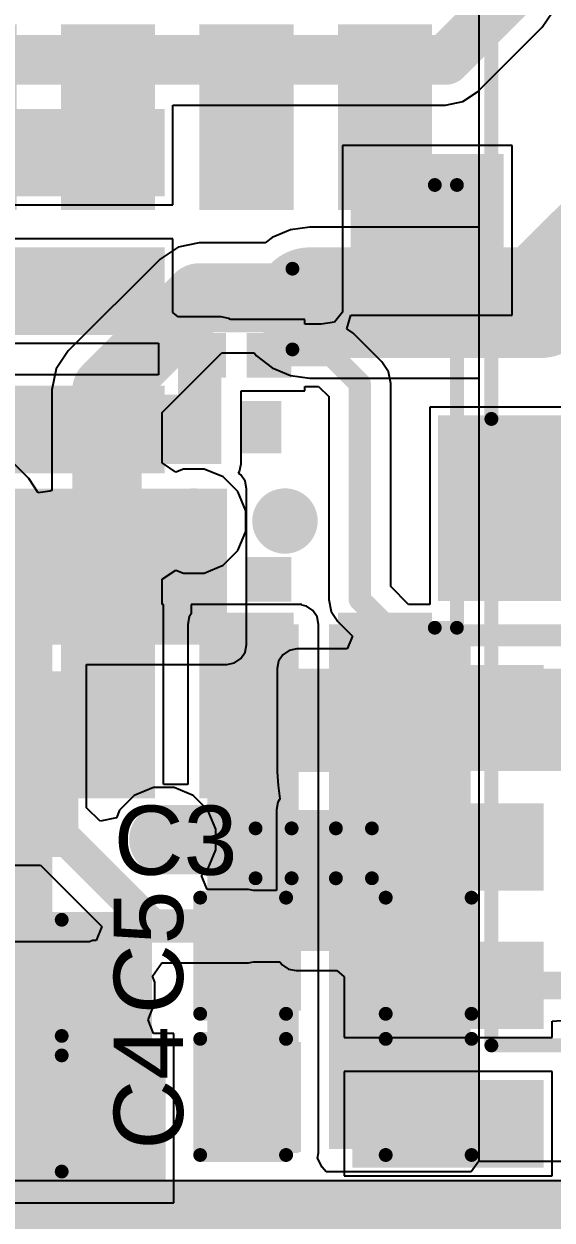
# Model space of a CAD drawing. Header units: millimetres. Extents: x -6 to 37.5, y -2.1 to 28.8.
# Drawn here: x 13.68 to 18.53, y 12.01 to 22.99 of the extents above; entities that cross this region are included whole.
import ezdxf

# ---------------------------------------------------------------- set-up
doc = ezdxf.new("R2010")
doc.units = ezdxf.units.MM
for name, color, linetype in [('BottomLayer', 5, 'Continuous'), ('BottomPaste', 16, 'Continuous'), ('BottomSolder', 6, 'Continuous'), ('TopLayer', 1, 'Continuous'), ('TopOverlay', 2, 'Continuous'), ('TopPaste', 8, 'Continuous'), ('TopSolder', 216, 'Continuous'), ('ViaHoleLayer', 16, 'Continuous')]:
    doc.layers.add(name, color=color, linetype=linetype)
doc.styles.add('Arial', font='', dxfattribs={"height": 0.2})
doc.styles.get('Arial').set_extended_font_data('Arial')

# ---------------------------------------------------------------- blocks, each defined once
blk = doc.blocks.new('CAP_0201_B_30')
at = {"layer": 'BottomLayer'}
for points in [[(-0.45, 0.15), (-0.15, 0.15), (-0.15, -0.15), (-0.45, -0.15)], [(0.15, 0.15), (0.45, 0.15), (0.45, -0.15), (0.15, -0.15)]]:
    blk.add_hatch(color=5, dxfattribs=at).paths.add_polyline_path(points)
at = {"layer": 'BottomPaste'}
for points in [[(-0.45, 0.15), (-0.15, 0.15), (-0.15, -0.15), (-0.45, -0.15)], [(0.15, 0.15), (0.45, 0.15), (0.45, -0.15), (0.15, -0.15)]]:
    blk.add_hatch(color=16, dxfattribs=at).paths.add_polyline_path(points)
at = {"layer": 'BottomSolder'}
for points in [[(-0.505, 0.205), (-0.095, 0.205), (-0.095, -0.205), (-0.505, -0.205)], [(0.095, 0.205), (0.505, 0.205), (0.505, -0.205), (0.095, -0.205)]]:
    blk.add_hatch(color=6, dxfattribs=at).paths.add_polyline_path(points)
blk = doc.blocks.new('CAP_0201_B_32')
at = {"layer": 'BottomLayer'}
for points in [[(-0.45, 0.15), (-0.15, 0.15), (-0.15, -0.15), (-0.45, -0.15)], [(0.15, 0.15), (0.45, 0.15), (0.45, -0.15), (0.15, -0.15)]]:
    blk.add_hatch(color=5, dxfattribs=at).paths.add_polyline_path(points)
at = {"layer": 'BottomPaste'}
for points in [[(-0.45, 0.15), (-0.15, 0.15), (-0.15, -0.15), (-0.45, -0.15)], [(0.15, 0.15), (0.45, 0.15), (0.45, -0.15), (0.15, -0.15)]]:
    blk.add_hatch(color=16, dxfattribs=at).paths.add_polyline_path(points)
at = {"layer": 'BottomSolder'}
for points in [[(-0.505, 0.205), (-0.095, 0.205), (-0.095, -0.205), (-0.505, -0.205)], [(0.095, 0.205), (0.505, 0.205), (0.505, -0.205), (0.095, -0.205)]]:
    blk.add_hatch(color=6, dxfattribs=at).paths.add_polyline_path(points)
blk = doc.blocks.new('CAP_0201_45')
at = {"layer": 'TopLayer'}
for points in [[(-0.45, 0.15), (-0.15, 0.15), (-0.15, -0.15), (-0.45, -0.15)], [(0.15, 0.15), (0.45, 0.15), (0.45, -0.15), (0.15, -0.15)]]:
    blk.add_hatch(color=1, dxfattribs=at).paths.add_polyline_path(points)
at = {"layer": 'TopPaste'}
for points in [[(-0.45, 0.15), (-0.15, 0.15), (-0.15, -0.15), (-0.45, -0.15)], [(0.15, 0.15), (0.45, 0.15), (0.45, -0.15), (0.15, -0.15)]]:
    blk.add_hatch(color=8, dxfattribs=at).paths.add_polyline_path(points)
at = {"layer": 'TopSolder'}
for points in [[(-0.505, 0.205), (-0.095, 0.205), (-0.095, -0.205), (-0.505, -0.205)], [(0.095, 0.205), (0.505, 0.205), (0.505, -0.205), (0.095, -0.205)]]:
    blk.add_hatch(color=216, dxfattribs=at).paths.add_polyline_path(points)
at = {"layer": 'TopOverlay', "const_width": 0.127}
for points in [[(-0.203, 0.229), (-0.533, 0.229)], [(-0.533, 0.229), (-0.533, -0.229)], [(0.533, 0.229), (0.203, 0.229)], [(0.533, 0.229), (0.533, -0.229)], [(-0.203, -0.229), (-0.533, -0.229)], [(0.533, -0.229), (0.203, -0.229)]]:
    blk.add_lwpolyline(points, dxfattribs=at)
at = {"layer": 'TopOverlay', "const_width": 0.0635}
for points in [[(-0.565, 0.229, 1), (-0.502, 0.229, 1)], [(-0.565, 0.229, 1), (-0.502, 0.229, 1)], [(-0.235, 0.229, 1), (-0.171, 0.229, 1)], [(0.171, 0.229, 1), (0.235, 0.229, 1)], [(0.502, 0.229, 1), (0.565, 0.229, 1)], [(0.502, 0.229, 1), (0.565, 0.229, 1)], [(-0.565, -0.229, 1), (-0.502, -0.229, 1)], [(-0.565, -0.229, 1), (-0.502, -0.229, 1)], [(-0.235, -0.229, 1), (-0.171, -0.229, 1)], [(0.171, -0.229, 1), (0.235, -0.229, 1)], [(0.502, -0.229, 1), (0.565, -0.229, 1)], [(0.502, -0.229, 1), (0.565, -0.229, 1)]]:
    blk.add_lwpolyline(points, format="xyb", close=True, dxfattribs=at)
blk = doc.blocks.new('SOIC_8_0_154___3_90___W______B_46')
at = {"layer": 'BottomLayer'}
for points in [[(-1.925, 2.205), (-1.925, 1.605), (-3.475, 1.605), (-3.475, 2.205)], [(3.475, 2.205), (3.475, 1.605), (1.925, 1.605), (1.925, 2.205)], [(-1.925, 0.935), (-1.925, 0.335), (-3.475, 0.335), (-3.475, 0.935)], [(3.475, 0.935), (3.475, 0.335), (1.925, 0.335), (1.925, 0.935)], [(-1.925, -0.335), (-1.925, -0.935), (-3.475, -0.935), (-3.475, -0.335)], [(3.475, -0.335), (3.475, -0.935), (1.925, -0.935), (1.925, -0.335)], [(-1.925, -1.605), (-1.925, -2.205), (-3.475, -2.205), (-3.475, -1.605)], [(3.475, -1.605), (3.475, -2.205), (1.925, -2.205), (1.925, -1.605)]]:
    blk.add_hatch(color=5, dxfattribs=at).paths.add_polyline_path(points)
at = {"layer": 'BottomPaste'}
for points in [[(-1.925, 2.205), (-1.925, 1.605), (-3.475, 1.605), (-3.475, 2.205)], [(3.475, 2.205), (3.475, 1.605), (1.925, 1.605), (1.925, 2.205)], [(-1.925, 0.935), (-1.925, 0.335), (-3.475, 0.335), (-3.475, 0.935)], [(3.475, 0.935), (3.475, 0.335), (1.925, 0.335), (1.925, 0.935)], [(-1.925, -0.335), (-1.925, -0.935), (-3.475, -0.935), (-3.475, -0.335)], [(3.475, -0.335), (3.475, -0.935), (1.925, -0.935), (1.925, -0.335)], [(-1.925, -1.605), (-1.925, -2.205), (-3.475, -2.205), (-3.475, -1.605)], [(3.475, -1.605), (3.475, -2.205), (1.925, -2.205), (1.925, -1.605)]]:
    blk.add_hatch(color=16, dxfattribs=at).paths.add_polyline_path(points)
at = {"layer": 'BottomSolder'}
for points in [[(-1.823, 2.307), (-1.823, 1.503), (-3.577, 1.503), (-3.577, 2.307)], [(3.577, 2.307), (3.577, 1.503), (1.823, 1.503), (1.823, 2.307)], [(-1.823, 1.037), (-1.823, 0.233), (-3.577, 0.233), (-3.577, 1.037)], [(3.577, 1.037), (3.577, 0.233), (1.823, 0.233), (1.823, 1.037)], [(-1.823, -0.233), (-1.823, -1.037), (-3.577, -1.037), (-3.577, -0.233)], [(3.577, -0.233), (3.577, -1.037), (1.823, -1.037), (1.823, -0.233)], [(-1.823, -1.503), (-1.823, -2.307), (-3.577, -2.307), (-3.577, -1.503)], [(3.577, -1.503), (3.577, -2.307), (1.823, -2.307), (1.823, -1.503)]]:
    blk.add_hatch(color=6, dxfattribs=at).paths.add_polyline_path(points)
blk = doc.blocks.new('SOIC_8_0_154___3_90___W______B_47')
at = {"layer": 'BottomLayer'}
for points in [[(-1.925, 2.205), (-1.925, 1.605), (-3.475, 1.605), (-3.475, 2.205)], [(3.475, 2.205), (3.475, 1.605), (1.925, 1.605), (1.925, 2.205)], [(-1.925, 0.935), (-1.925, 0.335), (-3.475, 0.335), (-3.475, 0.935)], [(3.475, 0.935), (3.475, 0.335), (1.925, 0.335), (1.925, 0.935)], [(-1.925, -0.335), (-1.925, -0.935), (-3.475, -0.935), (-3.475, -0.335)], [(3.475, -0.335), (3.475, -0.935), (1.925, -0.935), (1.925, -0.335)], [(-1.925, -1.605), (-1.925, -2.205), (-3.475, -2.205), (-3.475, -1.605)], [(3.475, -1.605), (3.475, -2.205), (1.925, -2.205), (1.925, -1.605)]]:
    blk.add_hatch(color=5, dxfattribs=at).paths.add_polyline_path(points)
at = {"layer": 'BottomPaste'}
for points in [[(-1.925, 2.205), (-1.925, 1.605), (-3.475, 1.605), (-3.475, 2.205)], [(3.475, 2.205), (3.475, 1.605), (1.925, 1.605), (1.925, 2.205)], [(-1.925, 0.935), (-1.925, 0.335), (-3.475, 0.335), (-3.475, 0.935)], [(3.475, 0.935), (3.475, 0.335), (1.925, 0.335), (1.925, 0.935)], [(-1.925, -0.335), (-1.925, -0.935), (-3.475, -0.935), (-3.475, -0.335)], [(3.475, -0.335), (3.475, -0.935), (1.925, -0.935), (1.925, -0.335)], [(-1.925, -1.605), (-1.925, -2.205), (-3.475, -2.205), (-3.475, -1.605)], [(3.475, -1.605), (3.475, -2.205), (1.925, -2.205), (1.925, -1.605)]]:
    blk.add_hatch(color=16, dxfattribs=at).paths.add_polyline_path(points)
at = {"layer": 'BottomSolder'}
for points in [[(-1.823, 2.307), (-1.823, 1.503), (-3.577, 1.503), (-3.577, 2.307)], [(3.577, 2.307), (3.577, 1.503), (1.823, 1.503), (1.823, 2.307)], [(-1.823, 1.037), (-1.823, 0.233), (-3.577, 0.233), (-3.577, 1.037)], [(3.577, 1.037), (3.577, 0.233), (1.823, 0.233), (1.823, 1.037)], [(-1.823, -0.233), (-1.823, -1.037), (-3.577, -1.037), (-3.577, -0.233)], [(3.577, -0.233), (3.577, -1.037), (1.823, -1.037), (1.823, -0.233)], [(-1.823, -1.503), (-1.823, -2.307), (-3.577, -2.307), (-3.577, -1.503)], [(3.577, -1.503), (3.577, -2.307), (1.823, -2.307), (1.823, -1.503)]]:
    blk.add_hatch(color=6, dxfattribs=at).paths.add_polyline_path(points)
blk = doc.blocks.new('SOP_8L_50')
at = {"layer": 'TopLayer'}
for points in [[(-3.45, 2.235), (-1.95, 2.235), (-1.95, 1.575), (-3.45, 1.575)], [(1.95, 2.235), (3.45, 2.235), (3.45, 1.575), (1.95, 1.575)], [(-3.45, 0.965), (-1.95, 0.965), (-1.95, 0.305), (-3.45, 0.305)], [(1.95, 0.965), (3.45, 0.965), (3.45, 0.305), (1.95, 0.305)], [(-3.45, -0.305), (-1.95, -0.305), (-1.95, -0.965), (-3.45, -0.965)], [(1.95, -0.305), (3.45, -0.305), (3.45, -0.965), (1.95, -0.965)], [(-3.45, -1.575), (-1.95, -1.575), (-1.95, -2.235), (-3.45, -2.235)], [(1.95, -1.575), (3.45, -1.575), (3.45, -2.235), (1.95, -2.235)]]:
    blk.add_hatch(color=1, dxfattribs=at).paths.add_polyline_path(points)
at = {"layer": 'TopOverlay'}
blk.add_hatch(color=2, dxfattribs=at).paths.add_polyline_path([(-1.856, 1.575), (-1.576, 1.575), (-1.576, 2.235), (-1.856, 2.235)])
at = {"layer": 'TopPaste'}
for points in [[(-3.45, 2.235), (-1.95, 2.235), (-1.95, 1.575), (-3.45, 1.575)], [(1.95, 2.235), (3.45, 2.235), (3.45, 1.575), (1.95, 1.575)], [(-3.45, 0.965), (-1.95, 0.965), (-1.95, 0.305), (-3.45, 0.305)], [(1.95, 0.965), (3.45, 0.965), (3.45, 0.305), (1.95, 0.305)], [(-3.45, -0.305), (-1.95, -0.305), (-1.95, -0.965), (-3.45, -0.965)], [(1.95, -0.305), (3.45, -0.305), (3.45, -0.965), (1.95, -0.965)], [(-3.45, -1.575), (-1.95, -1.575), (-1.95, -2.235), (-3.45, -2.235)], [(1.95, -1.575), (3.45, -1.575), (3.45, -2.235), (1.95, -2.235)]]:
    blk.add_hatch(color=8, dxfattribs=at).paths.add_polyline_path(points)
at = {"layer": 'TopSolder'}
for points in [[(-3.552, 2.337), (-1.848, 2.337), (-1.848, 1.473), (-3.552, 1.473)], [(1.848, 2.337), (3.552, 2.337), (3.552, 1.473), (1.848, 1.473)], [(-3.552, 1.067), (-1.848, 1.067), (-1.848, 0.203), (-3.552, 0.203)], [(1.848, 1.067), (3.552, 1.067), (3.552, 0.203), (1.848, 0.203)], [(-3.552, -0.203), (-1.848, -0.203), (-1.848, -1.067), (-3.552, -1.067)], [(1.848, -0.203), (3.552, -0.203), (3.552, -1.067), (1.848, -1.067)], [(-3.552, -1.473), (-1.848, -1.473), (-1.848, -2.337), (-3.552, -2.337)], [(1.848, -1.473), (3.552, -1.473), (3.552, -2.337), (1.848, -2.337)]]:
    blk.add_hatch(color=216, dxfattribs=at).paths.add_polyline_path(points)
at = {"layer": 'TopOverlay', "const_width": 0.127}
for points in [[(-1.986, 2.565), (-1.986, 2.362)], [(-1.986, 2.565), (2.078, 2.565)], [(2.078, 2.565), (2.078, 2.362)], [(-3.824, 2.095), (-3.824, 1.841)], [(-3.824, 2.095), (-3.697, 1.968)], [(-3.697, 1.968), (-3.824, 1.841)], [(-1.986, -2.362), (-1.986, -2.565)], [(2.078, -2.362), (2.078, -2.565)], [(-1.986, -2.565), (2.078, -2.565)]]:
    blk.add_lwpolyline(points, dxfattribs=at)
at = {"layer": 'TopOverlay', "const_width": 0.0635}
for points in [[(-2.017, 2.565, 1), (-1.954, 2.565, 1)], [(-2.017, 2.565, 1), (-1.954, 2.565, 1)], [(2.047, 2.565, 1), (2.11, 2.565, 1)], [(2.047, 2.565, 1), (2.11, 2.565, 1)], [(-2.017, 2.362, 1), (-1.954, 2.362, 1)], [(2.047, 2.362, 1), (2.11, 2.362, 1)], [(-3.855, 2.095, 1), (-3.792, 2.095, 1)], [(-3.855, 2.095, 1), (-3.792, 2.095, 1)], [(-3.728, 1.968, 1), (-3.665, 1.968, 1)], [(-3.728, 1.968, 1), (-3.665, 1.968, 1)], [(-3.855, 1.841, 1), (-3.792, 1.841, 1)], [(-3.855, 1.841, 1), (-3.792, 1.841, 1)], [(-2.017, -2.362, 1), (-1.954, -2.362, 1)], [(2.047, -2.362, 1), (2.11, -2.362, 1)], [(-2.017, -2.565, 1), (-1.954, -2.565, 1)], [(-2.017, -2.565, 1), (-1.954, -2.565, 1)], [(2.047, -2.565, 1), (2.11, -2.565, 1)], [(2.047, -2.565, 1), (2.11, -2.565, 1)]]:
    blk.add_lwpolyline(points, format="xyb", close=True, dxfattribs=at)
blk = doc.blocks.new('R___0201_B_55')
at = {"layer": 'BottomLayer'}
for points in [[(-0.41, 0.185), (-0.14, 0.185), (-0.14, -0.185), (-0.41, -0.185)], [(0.14, 0.185), (0.41, 0.185), (0.41, -0.185), (0.14, -0.185)]]:
    blk.add_hatch(color=5, dxfattribs=at).paths.add_polyline_path(points)
at = {"layer": 'BottomPaste'}
for points in [[(-0.41, 0.185), (-0.14, 0.185), (-0.14, -0.185), (-0.41, -0.185)], [(0.14, 0.185), (0.41, 0.185), (0.41, -0.185), (0.14, -0.185)]]:
    blk.add_hatch(color=16, dxfattribs=at).paths.add_polyline_path(points)
at = {"layer": 'BottomSolder'}
for points in [[(-0.465, 0.24), (-0.085, 0.24), (-0.085, -0.24), (-0.465, -0.24)], [(0.085, 0.24), (0.465, 0.24), (0.465, -0.24), (0.085, -0.24)]]:
    blk.add_hatch(color=6, dxfattribs=at).paths.add_polyline_path(points)
blk = doc.blocks.new('TC33X_2_104E__B_59')
at = {"layer": 'BottomLayer'}
for points in [[(-0.6, 0.6), (0.6, 0.6), (0.6, -0.6), (-0.6, -0.6)], [(1.4, 0.6), (2.6, 0.6), (2.6, -0.6), (1.4, -0.6)], [(0.2, -1.8), (1.8, -1.8), (1.8, -3.3), (0.2, -3.3)]]:
    blk.add_hatch(color=5, dxfattribs=at).paths.add_polyline_path(points)
at = {"layer": 'BottomPaste'}
for points in [[(-0.6, 0.6), (0.6, 0.6), (0.6, -0.6), (-0.6, -0.6)], [(1.4, 0.6), (2.6, 0.6), (2.6, -0.6), (1.4, -0.6)], [(0.2, -1.8), (1.8, -1.8), (1.8, -3.3), (0.2, -3.3)]]:
    blk.add_hatch(color=16, dxfattribs=at).paths.add_polyline_path(points)
at = {"layer": 'BottomSolder'}
for points in [[(-0.702, 0.702), (0.702, 0.702), (0.702, -0.702), (-0.702, -0.702)], [(1.298, 0.702), (2.702, 0.702), (2.702, -0.702), (1.298, -0.702)], [(0.098, -1.698), (1.902, -1.698), (1.902, -3.402), (0.098, -3.402)]]:
    blk.add_hatch(color=6, dxfattribs=at).paths.add_polyline_path(points)
blk = doc.blocks.new('R___0201_B_60')
at = {"layer": 'BottomLayer'}
for points in [[(-0.41, 0.185), (-0.14, 0.185), (-0.14, -0.185), (-0.41, -0.185)], [(0.14, 0.185), (0.41, 0.185), (0.41, -0.185), (0.14, -0.185)]]:
    blk.add_hatch(color=5, dxfattribs=at).paths.add_polyline_path(points)
at = {"layer": 'BottomPaste'}
for points in [[(-0.41, 0.185), (-0.14, 0.185), (-0.14, -0.185), (-0.41, -0.185)], [(0.14, 0.185), (0.41, 0.185), (0.41, -0.185), (0.14, -0.185)]]:
    blk.add_hatch(color=16, dxfattribs=at).paths.add_polyline_path(points)
at = {"layer": 'BottomSolder'}
for points in [[(-0.465, 0.24), (-0.085, 0.24), (-0.085, -0.24), (-0.465, -0.24)], [(0.085, 0.24), (0.465, 0.24), (0.465, -0.24), (0.085, -0.24)]]:
    blk.add_hatch(color=6, dxfattribs=at).paths.add_polyline_path(points)
blk = doc.blocks.new('TC33X_2_103E__B_65')
at = {"layer": 'BottomLayer'}
for points in [[(-1.6, 2.225), (-0.4, 2.225), (-0.4, 1.025), (-1.6, 1.025)], [(0.4, 2.225), (1.6, 2.225), (1.6, 1.025), (0.4, 1.025)], [(-0.8, -0.875), (0.8, -0.875), (0.8, -2.375), (-0.8, -2.375)]]:
    blk.add_hatch(color=5, dxfattribs=at).paths.add_polyline_path(points)
at = {"layer": 'BottomPaste'}
for points in [[(-1.6, 2.225), (-0.4, 2.225), (-0.4, 1.025), (-1.6, 1.025)], [(0.4, 2.225), (1.6, 2.225), (1.6, 1.025), (0.4, 1.025)], [(-0.8, -0.875), (0.8, -0.875), (0.8, -2.375), (-0.8, -2.375)]]:
    blk.add_hatch(color=16, dxfattribs=at).paths.add_polyline_path(points)
at = {"layer": 'BottomSolder'}
for points in [[(-1.702, 2.327), (-0.298, 2.327), (-0.298, 0.923), (-1.702, 0.923)], [(0.298, 2.327), (1.702, 2.327), (1.702, 0.923), (0.298, 0.923)], [(-0.902, -0.773), (0.902, -0.773), (0.902, -2.477), (-0.902, -2.477)]]:
    blk.add_hatch(color=6, dxfattribs=at).paths.add_polyline_path(points)
blk = doc.blocks.new('SDR1307A_101K_75')
at = {"layer": 'TopLayer'}
blk.add_hatch(color=1, dxfattribs=at).paths.add_polyline_path([(2.25, 7), (7, 7), (7, -7), (2.25, -7)])
at = {"layer": 'TopPaste'}
blk.add_hatch(color=8, dxfattribs=at).paths.add_polyline_path([(2.25, 7), (7, 7), (7, -7), (2.25, -7)])
at = {"layer": 'TopSolder'}
blk.add_hatch(color=216, dxfattribs=at).paths.add_polyline_path([(2.148, 7.102), (7.102, 7.102), (7.102, -7.102), (2.148, -7.102)])
blk = doc.blocks.new('SMMS1050_470M_76')
at = {"layer": 'TopOverlay', "const_width": 0.127}
for points in [[(5.75, -5), (5.75, -2.21)], [(0, -5), (-5.75, -5)], [(5.75, -5), (0, -5)]]:
    blk.add_lwpolyline(points, dxfattribs=at)
at = {"layer": 'TopOverlay', "const_width": 0.0635}
for points in [[(-0.032, -5, 1), (0.032, -5, 1)], [(-0.032, -5, 1), (0.032, -5, 1)], [(5.718, -5, 1), (5.782, -5, 1)], [(5.718, -5, 1), (5.782, -5, 1)]]:
    blk.add_lwpolyline(points, format="xyb", close=True, dxfattribs=at)
blk = doc.blocks.new('CAP_0201_B_80')
at = {"layer": 'BottomLayer'}
for points in [[(-0.45, 0.15), (-0.15, 0.15), (-0.15, -0.15), (-0.45, -0.15)], [(0.15, 0.15), (0.45, 0.15), (0.45, -0.15), (0.15, -0.15)]]:
    blk.add_hatch(color=5, dxfattribs=at).paths.add_polyline_path(points)
at = {"layer": 'BottomPaste'}
for points in [[(-0.45, 0.15), (-0.15, 0.15), (-0.15, -0.15), (-0.45, -0.15)], [(0.15, 0.15), (0.45, 0.15), (0.45, -0.15), (0.15, -0.15)]]:
    blk.add_hatch(color=16, dxfattribs=at).paths.add_polyline_path(points)
at = {"layer": 'BottomSolder'}
for points in [[(-0.505, 0.205), (-0.095, 0.205), (-0.095, -0.205), (-0.505, -0.205)], [(0.095, 0.205), (0.505, 0.205), (0.505, -0.205), (0.095, -0.205)]]:
    blk.add_hatch(color=6, dxfattribs=at).paths.add_polyline_path(points)
blk = doc.blocks.new('CAP_0201_B_83')
at = {"layer": 'BottomLayer'}
for points in [[(-0.45, 0.15), (-0.15, 0.15), (-0.15, -0.15), (-0.45, -0.15)], [(0.15, 0.15), (0.45, 0.15), (0.45, -0.15), (0.15, -0.15)]]:
    blk.add_hatch(color=5, dxfattribs=at).paths.add_polyline_path(points)
at = {"layer": 'BottomPaste'}
for points in [[(-0.45, 0.15), (-0.15, 0.15), (-0.15, -0.15), (-0.45, -0.15)], [(0.15, 0.15), (0.45, 0.15), (0.45, -0.15), (0.15, -0.15)]]:
    blk.add_hatch(color=16, dxfattribs=at).paths.add_polyline_path(points)
at = {"layer": 'BottomSolder'}
for points in [[(-0.505, 0.205), (-0.095, 0.205), (-0.095, -0.205), (-0.505, -0.205)], [(0.095, 0.205), (0.505, 0.205), (0.505, -0.205), (0.095, -0.205)]]:
    blk.add_hatch(color=6, dxfattribs=at).paths.add_polyline_path(points)
blk = doc.blocks.new('C___0603_103')
at = {"layer": 'TopLayer'}
for points in [[(-0.381, 0.444), (-0.381, -0.445), (-1.143, -0.445), (-1.143, 0.444)], [(1.143, 0.444), (1.143, -0.445), (0.381, -0.445), (0.381, 0.444)]]:
    blk.add_hatch(color=1, dxfattribs=at).paths.add_polyline_path(points)
at = {"layer": 'TopPaste'}
for points in [[(-0.381, 0.444), (-0.381, -0.445), (-1.143, -0.445), (-1.143, 0.444)], [(1.143, 0.444), (1.143, -0.445), (0.381, -0.445), (0.381, 0.444)]]:
    blk.add_hatch(color=8, dxfattribs=at).paths.add_polyline_path(points)
at = {"layer": 'TopSolder'}
for points in [[(-0.321, 0.504), (-0.321, -0.505), (-1.203, -0.505), (-1.203, 0.504)], [(1.203, 0.504), (1.203, -0.505), (0.321, -0.505), (0.321, 0.504)]]:
    blk.add_hatch(color=216, dxfattribs=at).paths.add_polyline_path(points)
at = {"layer": 'TopOverlay', "const_width": 0.127}
for points in [[(-1.245, 0.533), (-0.457, 0.533)], [(-1.245, -0.533), (-1.245, 0.533)], [(0.457, 0.533), (1.245, 0.533)], [(1.245, -0.533), (1.245, 0.533)], [(-1.245, -0.533), (-0.457, -0.533)], [(0.457, -0.533), (1.245, -0.533)]]:
    blk.add_lwpolyline(points, dxfattribs=at)
at = {"layer": 'TopOverlay', "const_width": 0.0635}
for points in [[(-1.276, 0.533, 1), (-1.213, 0.533, 1)], [(-1.276, 0.533, 1), (-1.213, 0.533, 1)], [(-0.489, 0.533, 1), (-0.425, 0.533, 1)], [(0.425, 0.533, 1), (0.489, 0.533, 1)], [(1.213, 0.533, 1), (1.276, 0.533, 1)], [(1.213, 0.533, 1), (1.276, 0.533, 1)], [(-1.276, -0.533, 1), (-1.213, -0.533, 1)], [(-1.276, -0.533, 1), (-1.213, -0.533, 1)], [(-0.489, -0.533, 1), (-0.425, -0.533, 1)], [(0.425, -0.533, 1), (0.489, -0.533, 1)], [(1.213, -0.533, 1), (1.276, -0.533, 1)], [(1.213, -0.533, 1), (1.276, -0.533, 1)]]:
    blk.add_lwpolyline(points, format="xyb", close=True, dxfattribs=at)
blk = doc.blocks.new('C___0603_104')
at = {"layer": 'TopLayer'}
for points in [[(-0.381, 0.444), (-0.381, -0.445), (-1.143, -0.445), (-1.143, 0.444)], [(1.143, 0.444), (1.143, -0.445), (0.381, -0.445), (0.381, 0.444)]]:
    blk.add_hatch(color=1, dxfattribs=at).paths.add_polyline_path(points)
at = {"layer": 'TopPaste'}
for points in [[(-0.381, 0.444), (-0.381, -0.445), (-1.143, -0.445), (-1.143, 0.444)], [(1.143, 0.444), (1.143, -0.445), (0.381, -0.445), (0.381, 0.444)]]:
    blk.add_hatch(color=8, dxfattribs=at).paths.add_polyline_path(points)
at = {"layer": 'TopSolder'}
for points in [[(-0.321, 0.504), (-0.321, -0.505), (-1.203, -0.505), (-1.203, 0.504)], [(1.203, 0.504), (1.203, -0.505), (0.321, -0.505), (0.321, 0.504)]]:
    blk.add_hatch(color=216, dxfattribs=at).paths.add_polyline_path(points)
at = {"layer": 'TopOverlay', "const_width": 0.127}
for points in [[(-1.245, 0.533), (-0.457, 0.533)], [(-1.245, -0.533), (-1.245, 0.533)], [(0.457, 0.533), (1.245, 0.533)], [(1.245, -0.533), (1.245, 0.533)], [(-1.245, -0.533), (-0.457, -0.533)], [(0.457, -0.533), (1.245, -0.533)]]:
    blk.add_lwpolyline(points, dxfattribs=at)
at = {"layer": 'TopOverlay', "const_width": 0.0635}
for points in [[(-1.276, 0.533, 1), (-1.213, 0.533, 1)], [(-1.276, 0.533, 1), (-1.213, 0.533, 1)], [(-0.489, 0.533, 1), (-0.425, 0.533, 1)], [(0.425, 0.533, 1), (0.489, 0.533, 1)], [(1.213, 0.533, 1), (1.276, 0.533, 1)], [(1.213, 0.533, 1), (1.276, 0.533, 1)], [(-1.276, -0.533, 1), (-1.213, -0.533, 1)], [(-1.276, -0.533, 1), (-1.213, -0.533, 1)], [(-0.489, -0.533, 1), (-0.425, -0.533, 1)], [(0.425, -0.533, 1), (0.489, -0.533, 1)], [(1.213, -0.533, 1), (1.276, -0.533, 1)], [(1.213, -0.533, 1), (1.276, -0.533, 1)]]:
    blk.add_lwpolyline(points, format="xyb", close=True, dxfattribs=at)
blk = doc.blocks.new('C___0603_105')
at = {"layer": 'TopLayer'}
for points in [[(-0.381, 0.445), (-0.381, -0.444), (-1.143, -0.444), (-1.143, 0.445)], [(1.143, 0.445), (1.143, -0.444), (0.381, -0.444), (0.381, 0.445)]]:
    blk.add_hatch(color=1, dxfattribs=at).paths.add_polyline_path(points)
at = {"layer": 'TopPaste'}
for points in [[(-0.381, 0.445), (-0.381, -0.444), (-1.143, -0.444), (-1.143, 0.445)], [(1.143, 0.445), (1.143, -0.444), (0.381, -0.444), (0.381, 0.445)]]:
    blk.add_hatch(color=8, dxfattribs=at).paths.add_polyline_path(points)
at = {"layer": 'TopSolder'}
for points in [[(-0.321, 0.505), (-0.321, -0.504), (-1.203, -0.504), (-1.203, 0.505)], [(1.203, 0.505), (1.203, -0.504), (0.321, -0.504), (0.321, 0.505)]]:
    blk.add_hatch(color=216, dxfattribs=at).paths.add_polyline_path(points)
at = {"layer": 'TopOverlay', "const_width": 0.127}
for points in [[(-1.245, 0.533), (-1.245, -0.533)], [(-0.457, 0.533), (-1.245, 0.533)], [(1.245, 0.533), (0.457, 0.533)], [(1.245, 0.533), (1.245, -0.533)], [(-0.457, -0.533), (-1.245, -0.533)], [(1.245, -0.533), (0.457, -0.533)]]:
    blk.add_lwpolyline(points, dxfattribs=at)
at = {"layer": 'TopOverlay', "const_width": 0.0635}
for points in [[(-1.276, 0.533, 1), (-1.213, 0.533, 1)], [(-1.276, 0.533, 1), (-1.213, 0.533, 1)], [(-0.489, 0.533, 1), (-0.425, 0.533, 1)], [(0.425, 0.533, 1), (0.489, 0.533, 1)], [(1.213, 0.533, 1), (1.276, 0.533, 1)], [(1.213, 0.533, 1), (1.276, 0.533, 1)], [(-1.276, -0.533, 1), (-1.213, -0.533, 1)], [(-1.276, -0.533, 1), (-1.213, -0.533, 1)], [(-0.489, -0.533, 1), (-0.425, -0.533, 1)], [(0.425, -0.533, 1), (0.489, -0.533, 1)], [(1.213, -0.533, 1), (1.276, -0.533, 1)], [(1.213, -0.533, 1), (1.276, -0.533, 1)]]:
    blk.add_lwpolyline(points, format="xyb", close=True, dxfattribs=at)
blk = doc.blocks.new('C___0603_106')
at = {"layer": 'TopLayer'}
for points in [[(-0.381, 0.445), (-0.381, -0.444), (-1.143, -0.444), (-1.143, 0.445)], [(1.143, 0.445), (1.143, -0.444), (0.381, -0.444), (0.381, 0.445)]]:
    blk.add_hatch(color=1, dxfattribs=at).paths.add_polyline_path(points)
at = {"layer": 'TopPaste'}
for points in [[(-0.381, 0.445), (-0.381, -0.444), (-1.143, -0.444), (-1.143, 0.445)], [(1.143, 0.445), (1.143, -0.444), (0.381, -0.444), (0.381, 0.445)]]:
    blk.add_hatch(color=8, dxfattribs=at).paths.add_polyline_path(points)
at = {"layer": 'TopSolder'}
for points in [[(-0.321, 0.505), (-0.321, -0.504), (-1.203, -0.504), (-1.203, 0.505)], [(1.203, 0.505), (1.203, -0.504), (0.321, -0.504), (0.321, 0.505)]]:
    blk.add_hatch(color=216, dxfattribs=at).paths.add_polyline_path(points)
at = {"layer": 'TopOverlay', "const_width": 0.127}
for points in [[(-1.245, 0.533), (-1.245, -0.533)], [(-0.457, 0.533), (-1.245, 0.533)], [(1.245, 0.533), (0.457, 0.533)], [(1.245, 0.533), (1.245, -0.533)], [(-0.457, -0.533), (-1.245, -0.533)], [(1.245, -0.533), (0.457, -0.533)]]:
    blk.add_lwpolyline(points, dxfattribs=at)
at = {"layer": 'TopOverlay', "const_width": 0.0635}
for points in [[(-1.276, 0.533, 1), (-1.213, 0.533, 1)], [(-1.276, 0.533, 1), (-1.213, 0.533, 1)], [(-0.489, 0.533, 1), (-0.425, 0.533, 1)], [(0.425, 0.533, 1), (0.489, 0.533, 1)], [(1.213, 0.533, 1), (1.276, 0.533, 1)], [(1.213, 0.533, 1), (1.276, 0.533, 1)], [(-1.276, -0.533, 1), (-1.213, -0.533, 1)], [(-1.276, -0.533, 1), (-1.213, -0.533, 1)], [(-0.489, -0.533, 1), (-0.425, -0.533, 1)], [(0.425, -0.533, 1), (0.489, -0.533, 1)], [(1.213, -0.533, 1), (1.276, -0.533, 1)], [(1.213, -0.533, 1), (1.276, -0.533, 1)]]:
    blk.add_lwpolyline(points, format="xyb", close=True, dxfattribs=at)

msp = doc.modelspace()

# ---------------------------------------------------------------- hatches: boundary and pattern name
at = {"layer": 'BottomLayer'}
for points in [[(15.098, 18.948), (15.494, 18.948), (15.494, 20.117), (15.098, 20.117)], [(13.31, 18.948), (15.494, 18.948), (15.494, 19.583), (13.31, 19.583)], [(15.545, 18.72), (13.183, 18.72), (13.183, 17.289), (15.545, 17.289)], [(16.188, 16.129), (19.479, 16.129), (19.479, 17.069), (16.188, 17.069)], [(16.18, 14.478), (16.553, 14.478), (16.553, 15.773), (16.18, 15.773)], [(16.205, 15.113), (18.364, 15.113), (18.364, 15.773), (16.205, 15.773)]]:
    msp.add_hatch(color=5, dxfattribs=at).paths.add_polyline_path(points)
h = msp.add_hatch(color=5, dxfattribs=at)
edge = h.paths.add_edge_path()
edge.add_arc((15.242, 18.424), 0.3, 0, 360)
h = msp.add_hatch(color=5, dxfattribs=at)
edge = h.paths.add_edge_path()
edge.add_arc((16.078, 18.424), 0.3, 0, 360)
h = msp.add_hatch(color=5, dxfattribs=at)
edge = h.paths.add_edge_path()
edge.add_arc((14.967, 15.5), 0.3, 0, 360)
h = msp.add_hatch(color=5, dxfattribs=at)
edge = h.paths.add_edge_path()
edge.add_arc((14.407, 14.096), 0.3, 0, 360)
at = {"layer": 'TopLayer'}
h = msp.add_hatch(color=1, dxfattribs=at)
edge = h.paths.add_edge_path()
edge.add_arc((15.242, 18.424), 0.3, 0, 360)
h = msp.add_hatch(color=1, dxfattribs=at)
edge = h.paths.add_edge_path()
edge.add_arc((16.078, 18.424), 0.3, 0, 360)
for points in [[(12.852, 12.192), (13.945, 12.192), (13.945, 17.577), (12.852, 17.577)], [(15.367, 12.624), (16.205, 12.624), (16.205, 17.475), (15.367, 17.475)], [(16.482, 12.66), (17.78, 12.66), (17.78, 17.475), (16.482, 17.475)], [(13.64, 12.192), (14.859, 12.192), (14.859, 14.834), (13.64, 14.834)], [(7.366, 7.493), (21.514, 7.493), (21.514, 12.268), (7.366, 12.268)]]:
    msp.add_hatch(color=1, dxfattribs=at).paths.add_polyline_path(points)
h = msp.add_hatch(color=1, dxfattribs=at)
edge = h.paths.add_edge_path()
edge.add_arc((14.967, 15.5), 0.3, 0, 360)
h = msp.add_hatch(color=1, dxfattribs=at)
edge = h.paths.add_edge_path()
edge.add_arc((14.407, 14.096), 0.3, 0, 360)
at = {"layer": 'ViaHoleLayer'}
h = msp.add_hatch(color=16, dxfattribs=at)
edge = h.paths.add_edge_path()
edge.add_arc((15.242, 18.424), 0.15, 0, 360)
h = msp.add_hatch(color=16, dxfattribs=at)
edge = h.paths.add_edge_path()
edge.add_arc((16.078, 18.424), 0.15, 0, 360)
h = msp.add_hatch(color=16, dxfattribs=at)
edge = h.paths.add_edge_path()
edge.add_arc((14.967, 15.5), 0.15, 0, 360)
h = msp.add_hatch(color=16, dxfattribs=at)
edge = h.paths.add_edge_path()
edge.add_arc((14.407, 14.096), 0.15, 0, 360)

# ---------------------------------------------------------------- linework, layer by layer
at = {"layer": 'BottomLayer'}
for p, q in [((18.438, 22.957), (18.528, 23.092)), ((17.844, 22.364), (18.438, 22.957)), ((17.71, 22.274), (17.844, 22.364)), ((15.049, 21.327), (15.049, 22.242)), ((15.049, 22.242), (17.551, 22.242)), ((17.551, 22.242), (17.71, 22.274)), ((18.161, 21.87), (16.606, 21.87)), ((16.606, 21.87), (16.606, 20.409)), ((18.161, 20.314), (18.161, 21.87)), ((13.144, 21.327), (15.049, 21.327)), ((15.049, 21.013), (13.144, 21.013)), ((15.049, 20.338), (15.049, 21.013)), ((15.098, 20.298), (15.049, 20.338)), ((16.606, 20.34), (16.531, 20.249)), ((16.606, 20.409), (16.606, 20.34)), ((16.645, 20.188), (16.683, 20.314)), ((16.683, 20.314), (16.72, 20.314)), ((16.72, 20.314), (16.72, 20.314)), ((16.72, 20.314), (16.722, 20.314)), ((16.722, 20.314), (18.161, 20.314)), ((15.494, 20.298), (15.098, 20.298)), ((15.563, 20.284), (15.494, 20.298)), ((15.58, 20.273), (15.563, 20.284)), ((16.259, 20.273), (15.58, 20.273)), ((16.259, 20.23), (16.259, 20.273)), ((16.411, 20.23), (16.259, 20.23)), ((16.531, 20.249), (16.411, 20.23)), ((16.531, 20.249), (16.531, 20.249)), ((16.531, 20.249), (16.531, 20.249)), ((16.705, 20.147), (16.645, 20.188)), ((16.645, 20.188), (16.645, 20.188)), ((16.645, 20.188), (16.645, 20.188)), ((16.739, 20.113), (16.705, 20.147)), ((16.965, 19.886), (16.739, 20.113)), ((13.144, 20.057), (14.917, 20.057)), ((14.917, 20.057), (14.917, 19.765)), ((17.027, 19.794), (16.965, 19.886)), ((14.917, 19.765), (13.31, 19.765)), ((17.049, 19.685), (17.027, 19.794)), ((16.259, 19.659), (16.386, 19.66)), ((16.259, 19.618), (16.259, 19.659)), ((16.386, 19.66), (16.479, 19.567)), ((17.049, 17.822), (17.049, 19.685)), ((17.049, 19.685), (17.049, 19.685)), ((15.675, 18.948), (15.675, 19.618)), ((15.675, 19.618), (16.259, 19.618)), ((16.479, 19.567), (16.479, 17.704)), ((19.361, 19.47), (17.406, 19.47)), ((17.406, 19.47), (17.406, 17.658)), ((15.661, 18.879), (15.675, 18.948)), ((15.651, 18.863), (15.661, 18.879)), ((15.673, 18.848), (15.651, 18.863)), ((15.712, 18.789), (15.673, 18.848)), ((15.726, 18.72), (15.712, 18.789)), ((15.726, 17.289), (15.726, 18.72)), ((17.212, 17.658), (17.049, 17.822)), ((16.479, 17.704), (16.479, 17.704)), ((16.479, 17.704), (16.501, 17.595)), ((16.501, 17.595), (16.563, 17.502)), ((17.406, 17.658), (17.212, 17.658)), ((16.563, 17.502), (16.698, 17.367)), ((16.698, 17.367), (16.649, 17.25)), ((15.712, 17.219), (15.726, 17.289)), ((16.188, 17.25), (16.118, 17.236)), ((16.649, 17.25), (16.188, 17.25)), ((15.614, 17.121), (15.673, 17.161)), ((15.673, 17.161), (15.712, 17.219)), ((16.02, 17.138), (16.006, 17.069)), ((16.059, 17.197), (16.02, 17.138)), ((16.118, 17.236), (16.059, 17.197)), ((14.259, 15.793), (14.259, 17.107)), ((14.259, 17.107), (15.545, 17.107)), ((15.545, 17.107), (15.614, 17.121)), ((16.006, 17.069), (16.006, 16.129)), ((16.006, 16.129), (16.008, 16.121)), ((16.008, 16.121), (16.017, 15.998)), ((14.872, 15.978), (14.696, 15.905)), ((15.062, 15.978), (14.872, 15.978)), ((15.237, 15.905), (15.062, 15.978)), ((16.017, 15.998), (16.017, 15.998)), ((16.017, 15.998), (16.031, 15.874)), ((14.696, 15.905), (14.562, 15.771)), ((15.372, 15.771), (15.237, 15.905)), ((16.012, 15.843), (15.999, 15.773)), ((16.029, 15.868), (16.012, 15.843)), ((16.031, 15.874), (16.029, 15.868)), ((14.382, 15.67), (14.259, 15.793)), ((14.562, 15.771), (14.532, 15.699)), ((15.445, 15.595), (15.372, 15.771)), ((15.999, 15.773), (15.999, 15.034)), ((14.532, 15.699), (14.382, 15.67)), ((15.445, 15.405), (15.445, 15.595)), ((15.372, 15.23), (15.445, 15.405)), ((12.304, 15.265), (13.835, 15.265)), ((13.835, 15.265), (14.399, 14.701)), ((15.313, 15.17), (15.372, 15.23)), ((15.365, 15.043), (15.313, 15.17)), ((15.745, 15.043), (15.365, 15.043)), ((15.79, 15.034), (15.745, 15.043)), ((15.999, 15.034), (15.79, 15.034)), ((14.399, 14.701), (14.346, 14.574)), ((14.284, 14.562), (11.511, 14.562)), ((14.312, 14.574), (14.284, 14.562)), ((14.346, 14.574), (14.312, 14.574)), ((14.863, 14.246), (14.949, 14.37)), ((14.949, 14.37), (15.745, 14.37)), ((15.745, 14.37), (15.79, 14.379)), ((15.79, 14.379), (16.032, 14.379)), ((16.032, 14.379), (16.052, 14.35)), ((16.052, 14.35), (16.11, 14.311)), ((16.11, 14.311), (16.18, 14.297)), ((16.18, 14.297), (16.553, 14.297)), ((16.553, 14.297), (16.621, 14.241)), ((14.885, 14.191), (14.863, 14.246)), ((14.885, 14.001), (14.885, 14.191)), ((16.621, 14.241), (16.621, 13.684)), ((14.822, 13.847), (14.885, 14.001)), ((14.873, 13.72), (14.822, 13.847)), ((18.527, 13.834), (18.654, 13.844)), ((18.527, 13.684), (18.527, 13.834)), ((15.059, 13.72), (14.873, 13.72)), ((15.059, 12.165), (15.059, 13.72)), ((16.621, 13.684), (18.527, 13.684)), ((18.527, 13.37), (16.621, 13.37)), ((16.621, 13.37), (16.621, 12.414)), ((18.527, 12.414), (18.527, 13.37)), ((16.621, 12.414), (18.527, 12.414)), ((13.504, 12.165), (15.059, 12.165))]:
    msp.add_line(p, q, dxfattribs=at)
for points, const_width in [([(17.551, 22.657), (18.145, 23.25)], 0.457), ([(12.954, 22.657), (17.551, 22.657)], 0.457), ([(12.586, 20.535), (14.097, 20.535)], 0.305), ([(15.931, 19.946), (16.503, 19.946)], 0.203), ([(16.503, 19.946), (16.764, 19.685)], 0.203), ([(16.764, 17.704), (16.764, 19.685)], 0.203), ([(18.383, 18.542), (24.079, 18.542)], 0.254), ([(16.764, 17.704), (17.094, 17.374)], 0.203), ([(17.094, 17.374), (20.803, 17.374)], 0.203), ([(13.843, 15.733), (13.843, 15.773)], 0.305), ([(13.843, 15.733), (14.869, 14.707)], 0.305), ([(14.869, 14.707), (14.869, 14.707)], 0.305), ([(14.869, 14.707), (15.745, 14.707)], 0.305), ([(10.706, 14.096), (14.407, 14.096)], 0.559), ([(17.574, 14.162), (18.782, 14.162)], 0.254)]:
    msp.add_lwpolyline(points, dxfattribs=dict(at, const_width=const_width))
for points, const_width in [([(17.437, 22.657, 1), (17.666, 22.657, 1)], 0.229), ([(17.437, 22.657, 1), (17.666, 22.657, 1)], 0.229), ([(14.02, 20.535, 1), (14.173, 20.535, 1)], 0.152), ([(15.88, 19.946, 1), (15.982, 19.946, 1)], 0.102), ([(16.453, 19.946, 1), (16.554, 19.946, 1)], 0.102), ([(16.453, 19.946, 1), (16.554, 19.946, 1)], 0.102), ([(16.713, 19.685, 1), (16.815, 19.685, 1)], 0.102), ([(16.713, 19.685, 1), (16.815, 19.685, 1)], 0.102), ([(18.32, 18.542, 1), (18.447, 18.542, 1)], 0.127), ([(16.713, 17.704, 1), (16.815, 17.704, 1)], 0.102), ([(16.713, 17.704, 1), (16.815, 17.704, 1)], 0.102), ([(17.043, 17.374, 1), (17.145, 17.374, 1)], 0.102), ([(17.043, 17.374, 1), (17.145, 17.374, 1)], 0.102), ([(13.767, 15.773, 1), (13.919, 15.773, 1)], 0.152), ([(13.767, 15.733, 1), (13.919, 15.733, 1)], 0.152), ([(13.767, 15.733, 1), (13.919, 15.733, 1)], 0.152), ([(14.793, 14.707, 1), (14.945, 14.707, 1)], 0.152), ([(14.793, 14.707, 1), (14.945, 14.707, 1)], 0.152), ([(14.793, 14.707, 1), (14.945, 14.707, 1)], 0.152), ([(14.793, 14.707, 1), (14.945, 14.707, 1)], 0.152), ([(15.669, 14.707, 1), (15.821, 14.707, 1)], 0.152), ([(14.268, 14.096, 1), (14.547, 14.096, 1)], 0.279), ([(17.511, 14.162, 1), (17.638, 14.162, 1)], 0.127)]:
    msp.add_lwpolyline(points, format="xyb", close=True, dxfattribs=dict(at, const_width=const_width))
at = {"layer": 'TopLayer'}
for p, q in [((17.856, 26.264), (17.856, 12.548)), ((17.856, 26.138), (17.856, 21.12)), ((16.128, 21.096), (15.961, 21.027)), ((16.307, 21.12), (16.128, 21.096)), ((17.856, 21.12), (16.307, 21.12)), ((15.291, 20.977), (15.098, 20.939)), ((15.896, 20.977), (15.291, 20.977)), ((15.961, 21.027), (15.896, 20.977)), ((15.098, 20.939), (14.934, 20.829)), ((14.934, 20.829), (14.089, 19.985)), ((13.728, 18.813), (12.177, 20.364)), ((14.089, 19.985), (13.98, 19.821)), ((14.951, 19.419), (15.5, 19.967)), ((15.5, 19.967), (15.796, 19.967)), ((15.796, 19.967), (15.818, 19.939)), ((15.818, 19.939), (15.961, 19.829)), ((13.98, 19.821), (13.941, 19.628)), ((15.961, 19.829), (16.128, 19.76)), ((16.128, 19.76), (16.307, 19.736)), ((16.307, 19.736), (17.856, 19.736)), ((17.856, 19.736), (17.856, 12.548)), ((13.941, 19.628), (13.941, 18.705)), ((14.951, 18.958), (14.951, 19.419)), ((15.078, 18.873), (14.951, 18.958)), ((15.146, 18.901), (15.078, 18.873)), ((15.337, 18.901), (15.146, 18.901)), ((15.512, 18.829), (15.337, 18.901)), ((13.814, 18.684), (13.728, 18.813)), ((15.647, 18.694), (15.512, 18.829)), ((13.921, 18.697), (13.814, 18.684)), ((13.941, 18.705), (13.921, 18.697)), ((15.719, 18.519), (15.647, 18.694)), ((15.719, 18.329), (15.719, 18.519)), ((15.647, 18.153), (15.719, 18.329)), ((15.512, 18.019), (15.647, 18.153)), ((15.337, 17.946), (15.512, 18.019)), ((14.951, 17.889), (15.078, 17.974)), ((15.078, 17.974), (15.146, 17.946)), ((15.146, 17.946), (15.337, 17.946)), ((14.951, 17.658), (14.951, 17.889)), ((14.963, 17.658), (14.951, 17.658)), ((14.963, 16.009), (14.963, 17.658)), ((15.217, 17.571), (15.2, 17.545)), ((16.233, 17.658), (15.217, 17.658)), ((15.217, 17.658), (15.217, 17.571)), ((16.233, 17.651), (16.233, 17.658)), ((16.275, 17.643), (16.233, 17.651)), ((16.333, 17.603), (16.275, 17.643)), ((16.373, 17.545), (16.333, 17.603)), ((15.2, 17.545), (15.186, 17.475)), ((15.186, 17.475), (15.186, 16.005)), ((16.386, 17.475), (16.373, 17.545)), ((16.386, 12.624), (16.386, 17.475)), ((14.967, 16.005), (14.963, 16.009)), ((15.186, 16.005), (14.967, 16.005)), ((16.377, 12.576), (16.386, 12.624)), ((16.42, 12.494), (16.377, 12.576)), ((17.856, 12.548), (17.786, 12.449)), ((17.856, 12.548), (28.016, 12.548)), ((16.455, 12.449), (16.42, 12.494)), ((17.786, 12.449), (16.455, 12.449)), ((7.186, 12.37), (21.618, 12.37))]:
    msp.add_line(p, q, dxfattribs=at)
for points, const_width in [([(18.422, 20.428), (20.563, 22.569)], 1.016), ([(16.307, 20.428), (18.422, 20.428)], 1.016), ([(14.446, 19.628), (15.291, 20.472)], 0.635), ([(15.291, 20.472), (16.307, 20.472)], 0.635), ([(14.446, 16.739), (14.446, 19.628)], 0.635), ([(14.446, 16.739), (14.455, 16.73)], 0.635), ([(15.737, 15.499), (15.737, 16.73)], 0.635), ([(14.967, 15.5), (15.736, 15.5)], 0.635), ([(15.736, 15.5), (15.737, 15.499)], 0.635), ([(15.737, 15.499), (15.786, 15.45)], 0.635), ([(15.786, 15.05), (15.786, 15.45)], 0.635)]:
    msp.add_lwpolyline(points, dxfattribs=dict(at, const_width=const_width))
for points, const_width in [([(16.053, 20.428, 1), (16.561, 20.428, 1)], 0.508), ([(18.168, 20.428, 1), (18.676, 20.428, 1)], 0.508), ([(18.168, 20.428, 1), (18.676, 20.428, 1)], 0.508), ([(15.132, 20.472, 1), (15.45, 20.472, 1)], 0.318), ([(15.132, 20.472, 1), (15.45, 20.472, 1)], 0.318), ([(16.148, 20.472, 1), (16.466, 20.472, 1)], 0.318), ([(14.287, 19.628, 1), (14.605, 19.628, 1)], 0.318), ([(14.287, 19.628, 1), (14.605, 19.628, 1)], 0.318), ([(14.287, 16.739, 1), (14.605, 16.739, 1)], 0.318), ([(14.287, 16.739, 1), (14.605, 16.739, 1)], 0.318), ([(14.296, 16.73, 1), (14.614, 16.73, 1)], 0.318), ([(15.579, 16.73, 1), (15.896, 16.73, 1)], 0.318), ([(14.808, 15.5, 1), (15.126, 15.5, 1)], 0.318), ([(15.577, 15.5, 1), (15.894, 15.5, 1)], 0.318), ([(15.577, 15.5, 1), (15.894, 15.5, 1)], 0.318), ([(15.579, 15.499, 1), (15.896, 15.499, 1)], 0.318), ([(15.579, 15.499, 1), (15.896, 15.499, 1)], 0.318), ([(15.579, 15.499, 1), (15.896, 15.499, 1)], 0.318), ([(15.627, 15.45, 1), (15.945, 15.45, 1)], 0.318), ([(15.627, 15.45, 1), (15.945, 15.45, 1)], 0.318), ([(15.627, 15.05, 1), (15.945, 15.05, 1)], 0.318)]:
    msp.add_lwpolyline(points, format="xyb", close=True, dxfattribs=dict(at, const_width=const_width))
at = {"layer": 'TopOverlay', "const_width": 0.127}
msp.add_lwpolyline([(16.146, 19.999), (16.146, 20.74)], dxfattribs=at)
at = {"layer": 'TopOverlay', "const_width": 0.0635}
for points in [[(16.115, 20.74, 1), (16.178, 20.74, 1)], [(16.115, 19.999, 1), (16.178, 19.999, 1)]]:
    msp.add_lwpolyline(points, format="xyb", close=True, dxfattribs=at)

# ---------------------------------------------------------------- block references
for name, p, rotation in [('SMMS1050_470M_76', (22.971, 19.361), 270), ('SOP_8L_50', (15.09, 19.43), 90), ('SOIC_8_0_154___3_90___W______B_46', (11.397, 19.9), 180), ('CAP_0201_B_80', (15.631, 19.946), 180), ('R___0201_B_55', (15.58, 19.285), 180), ('CAP_0201_B_30', (15.631, 17.888), 180), ('TC33X_2_103E__B_65', (13.282, 14.568), 180), ('CAP_0201_45', (16.342, 15.374), 180), ('C___0603_105', (16.545, 14.434), 180), ('C___0603_106', (16.545, 13.138), 180), ('SDR1307A_101K_75', (14.427, 5.258), 90)]:
    msp.add_blockref(name, p, dxfattribs=dict(rotation=rotation))
for name, p in [('TC33X_2_104E__B_59', (17.383, 21.092)), ('SOIC_8_0_154___3_90___W______B_47', (20.274, 14.797)), ('CAP_0201_B_32', (16.045, 16.326)), ('R___0201_B_60', (16.096, 15.392)), ('C___0603_104', (12.786, 14.231)), ('CAP_0201_B_83', (16.045, 14.707)), ('C___0603_103', (12.786, 12.986))]:
    msp.add_blockref(name, p)

# ---------------------------------------------------------------- texts
at = {"layer": 'TopOverlay', "style": 'Arial'}
msp.add_text('C3', height=0.635, dxfattribs=at).set_placement((14.508, 15.177))
for s, p in [('C5', (15.143, 13.898)), ('C4', (15.143, 12.654))]:
    msp.add_text(s, height=0.635, rotation=90, dxfattribs=at).set_placement(p)

doc.saveas('drawing.dxf')
